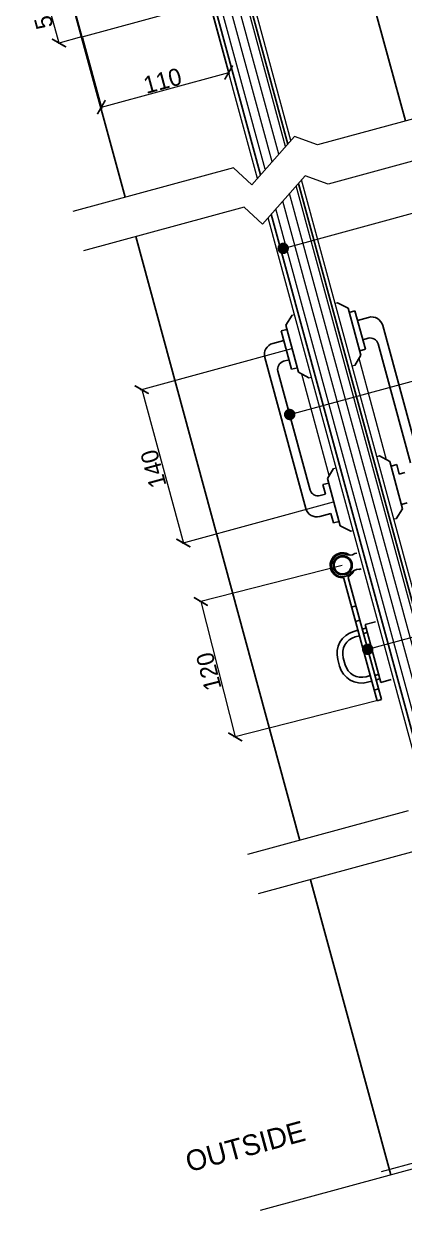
# Model space of a CAD drawing. Header units: millimetres. Extents: x -31731215 to 29997125, y -14487545 to 25622576.
# Drawn here: x 2270558 to 2271889, y -897692 to -893544 of the extents above; entities that cross this region are included whole.
import ezdxf

# ---------------------------------------------------------------- set-up
doc = ezdxf.new("R2010")
doc.units = ezdxf.units.MM
doc.header["$MEASUREMENT"] = 0
doc.linetypes.add('1', pattern=[0])
for name, color, linetype, lineweight in [('DIMNSION', 156, 'Continuous', 15), ('ELE', 245, 'Continuous', 13), ('HATCH', 8, '1', 18), ('text at', 136, 'Continuous', 15), ('THIN LINES', 54, 'Continuous', 0), ('toilet', 161, 'Continuous', 18), ('WALL', 10, '1', 20)]:
    doc.layers.add(name, color=color, linetype=linetype, lineweight=lineweight)
for name, color, linetype in [('door outer', 40, 'Continuous'), ('hard wear', 54, 'Continuous'), ('plastre', 210, 'Continuous')]:
    doc.layers.add(name, color=color, linetype=linetype)
doc.dimstyles.new('ATISHA', dxfattribs={"dimtxt": 40, "dimasz": 25, "dimexe": 25, "dimexo": 25, "dimgap": 25, "dimtad": 2, "dimdec": 0, "dimrnd": 5, "dimzin": 0, "dimdsep": 46, "dimtxsty": 'Standard', "dimblk": 'ARCHTICK', "dimcen": 0.09, "dimclrd": 256, "dimclre": 2, "dimclrt": 256, "dimadec": 0, "dimazin": 0, "dimtfac": 1, "dimtdec": 0, "dimtofl": 0, "dimtmove": 2, "dimatfit": 3, "dimfxl": 0.18, "dimtolj": 1, "dimtzin": 0, "dimlwd": -1, "dimlwe": -1, "dimarcsym": 0})
doc.dimstyles.new('Copy of ISO-25', dxfattribs={"dimtxt": 15, "dimasz": 10, "dimexe": 1.25, "dimexo": 0.625, "dimtad": 1, "dimdec": 0, "dimtxsty": 'Standard', "dimblk": 'ARCHTICK', "dimcen": 100, "dimadec": 0, "dimazin": 0, "dimtfac": 1, "dimtdec": 0, "dimtmove": 0, "dimatfit": 3, "dimfxl": 1, "dimarcsym": 0})

# ---------------------------------------------------------------- blocks, each defined once
blk = doc.blocks.new('CADI SIDE')
for p, q in [((10.9, 129.3), (12.7, 129.3)), ((10.9, 115), (12.7, 115)), ((-4, 110.7), (-4, 0)), ((0, 110.7), (0, 0)), ((-4, 84.8), (0, 84.8)), ((-7.7, 63.9), (-4, 63.9)), ((-4, 71.9), (0, 71.9)), ((0, 63.9), (3.3, 63.9)), ((3.3, 67), (3.3, 14.7)), ((3.3, 67), (12.7, 67)), ((-7.7, 58.9), (-4, 58.9)), ((0, 59.9), (3.3, 59.9)), ((-27.7, 43.9), (-27.7, 37.8)), ((-22.7, 43.9), (-22.7, 37.8)), ((-7.7, 22.8), (-4, 22.8)), ((0, 21.8), (3.3, 21.8)), ((-7.7, 17.8), (-4, 17.8)), ((0, 17.8), (3.3, 17.8)), ((3.3, 14.7), (12.7, 14.7)), ((-4, 9.7), (0, 9.7)), ((-4, 0), (0, 0))]:
    blk.add_line(p, q)
for radius in [8.37, 7.5]:
    blk.add_circle((-2, 122.2), radius)
for centre, radius, start, end in [((-2, 122.2), 10.9, 40.0121, 255.361), ((-2, 122.2), 10, 50.331, 309.669), ((8.4, 137.7), 8.82, 229.516, 286.5545), ((-2, 122.2), 10.9, 284.639, 319.9879), ((8.4, 106.6), 8.82, 73.4455, 130.484), ((-5, 110.7), 1, 0, 75.361), ((1, 110.7), 1, 104.639, 180), ((-7.7, 43.9), 20, 90, 180), ((-7.7, 43.9), 15, 90, 180), ((-7.7, 37.8), 20, 180, 270), ((-7.7, 37.8), 15, 180, 270)]:
    blk.add_arc(centre, radius, start, end)
blk = doc.blocks.new('_ArchTick')
at = {"color": 0, "linetype": 'ByBlock', "const_width": 0.15}
blk.add_lwpolyline([(-0.5, -0.5), (0.5, 0.5)], dxfattribs=at)
blk = doc.blocks.new('*D561')
at = {"layer": 'Defpoints', "color": 0, "transparency": 16777216}
for p in [(23231.9, 55927.4), (23297.3, 55927.4), (23252.9, 55874.4)]:
    blk.add_point(p, dxfattribs=at)
at = {"layer": 'THIN LINES', "color": 0, "lineweight": -2, "transparency": 16777216}
for p, q in [((23296.7, 55927.4), (23230.7, 55927.4)), ((23231.9, 55874.4), (23231.9, 55927.4)), ((23252.3, 55874.4), (23230.7, 55874.4))]:
    blk.add_line(p, q, dxfattribs=at)
at = {"layer": 'THIN LINES', "color": 0, "lineweight": -2, "transparency": 16777216, "xscale": 10, "yscale": 10, "zscale": 10}
for p, rotation in [((23231.9, 55927.4), 90), ((23231.9, 55874.4), 270)]:
    blk.add_blockref('_ArchTick', p, dxfattribs=dict(at, rotation=rotation))
at = {"layer": 'THIN LINES', "color": 0, "transparency": 16777216, "insert": (23223.7, 55900.9), "char_height": 15, "attachment_point": 5, "rotation": 90}
blk.add_mtext('50', dxfattribs=at)
blk = doc.blocks.new('*D562')
at = {"layer": 'Defpoints', "color": 0, "transparency": 16777216}
for p in [(23358.6, 55563.1), (23222.2, 55424.2), (23358.6, 55424.2)]:
    blk.add_point(p, dxfattribs=at)
at = {"layer": 'THIN LINES', "color": 0, "lineweight": -2, "transparency": 16777216}
for p, q in [((23358, 55563.1), (23220.9, 55563.1)), ((23222.2, 55563.1), (23222.2, 55424.2)), ((23358, 55424.2), (23220.9, 55424.2))]:
    blk.add_line(p, q, dxfattribs=at)
at = {"layer": 'THIN LINES', "color": 0, "lineweight": -2, "transparency": 16777216, "xscale": 10, "yscale": 10, "zscale": 10}
for p, rotation in [((23222.2, 55563.1), 90), ((23222.2, 55424.2), 270)]:
    blk.add_blockref('_ArchTick', p, dxfattribs=dict(at, rotation=rotation))
at = {"layer": 'THIN LINES', "color": 0, "transparency": 16777216, "insert": (23213.9, 55493.6), "char_height": 15, "attachment_point": 5, "rotation": 90}
blk.add_mtext('140', dxfattribs=at)
blk = doc.blocks.new('*D560')
at = {"layer": 'Defpoints', "color": 0, "transparency": 16777216}
for p in [(23351.5, 55368.8), (23221.5, 55248.8), (23349.5, 55246.7)]:
    blk.add_point(p, dxfattribs=at)
at = {"layer": 'THIN LINES', "color": 0, "lineweight": -2, "transparency": 16777216}
for p, q in [((23223.5, 55370.9), (23221.5, 55248.8)), ((23350.9, 55368.8), (23222.2, 55370.9)), ((23348.9, 55246.7), (23220.2, 55248.8))]:
    blk.add_line(p, q, dxfattribs=at)
at = {"layer": 'THIN LINES', "color": 0, "lineweight": -2, "transparency": 16777216, "xscale": 10, "yscale": 10, "zscale": 10}
for p, rotation in [((23223.5, 55370.9), 89.06199571550054), ((23221.5, 55248.8), 269.0619957155006)]:
    blk.add_blockref('_ArchTick', p, dxfattribs=dict(at, rotation=rotation))
at = {"layer": 'THIN LINES', "color": 0, "transparency": 16777216, "insert": (23214.2, 55310), "char_height": 15, "attachment_point": 5, "rotation": 89.062}
blk.add_mtext('120', dxfattribs=at)
blk = doc.blocks.new('*D564')
at = {"layer": 'Defpoints', "color": 0, "transparency": 16777216}
for p in [(23252.9, 55874.4), (23368.3, 55874.4), (23368.3, 55810.6)]:
    blk.add_point(p, dxfattribs=at)
at = {"layer": 'THIN LINES', "color": 0, "lineweight": -2, "transparency": 16777216}
for p, q in [((23252.9, 55873.8), (23252.9, 55809.3)), ((23368.3, 55873.8), (23368.3, 55809.3)), ((23252.9, 55810.6), (23368.3, 55810.6))]:
    blk.add_line(p, q, dxfattribs=at)
at = {"layer": 'THIN LINES', "color": 0, "lineweight": -2, "transparency": 16777216, "xscale": 10, "yscale": 10, "zscale": 10, "rotation": 180}
blk.add_blockref('_ArchTick', (23252.9, 55810.6), dxfattribs=at)
at = {"layer": 'THIN LINES', "color": 0, "lineweight": -2, "transparency": 16777216, "xscale": 10, "yscale": 10, "zscale": 10}
blk.add_blockref('_ArchTick', (23368.3, 55810.6), dxfattribs=at)
at = {"layer": 'THIN LINES', "color": 0, "transparency": 16777216, "insert": (23310.6, 55818.8), "char_height": 15, "attachment_point": 5}
blk.add_mtext('110', dxfattribs=at)
blk = doc.blocks.new('1')
at = {"layer": 'DIMNSION'}
for p, q in [((23366.2, 55591.4), (23368.3, 55591.4)), ((23407.4, 55591.4), (23405.3, 55591.4)), ((23365.9, 55534.7), (23368.3, 55534.7)), ((23407.7, 55534.7), (23405.3, 55534.7)), ((23365.9, 55452.6), (23368.3, 55452.6)), ((23407.7, 55452.6), (23405.3, 55452.6)), ((23366.2, 55395.9), (23368.3, 55395.9)), ((23407.4, 55395.9), (23405.3, 55395.9)), ((23245.3, 54848.8), (23494.3, 54848.8)), ((23134.3, 54843.8), (23513.3, 54843.8))]:
    blk.add_line(p, q, dxfattribs=at)
at = {"layer": 'door outer'}
for p, q in [((23371.8, 55717.1), (23371.8, 55888.7)), ((23401.8, 55736.7), (23401.8, 55888.7)), ((23401.8, 55154.2), (23401.8, 55701.1)), ((23371.8, 55134.5), (23371.8, 55681.4))]:
    blk.add_line(p, q, dxfattribs=at)
at = {"layer": 'ELE'}
for q in [(23252.9, 55927.4), (23367.3, 55874.4)]:
    blk.add_line((23252.9, 55874.4), q, dxfattribs=at)
at = {"layer": 'hard wear'}
for p, q in [((23358.6, 55584.4), (23366.2, 55591.4)), ((23358.6, 55541.8), (23358.6, 55584.4)), ((23415.1, 55584.4), (23407.4, 55591.4)), ((23415.1, 55541.8), (23415.1, 55584.4)), ((23353.4, 55572), (23343.4, 55572)), ((23353.4, 55580.6), (23353.4, 55545.9)), ((23358.6, 55580.6), (23353.4, 55580.6)), ((23415.1, 55580.6), (23420.2, 55580.6)), ((23420.2, 55580.6), (23420.2, 55545.9)), ((23420.2, 55572), (23430.3, 55572)), ((23333.4, 55562), (23333.4, 55425.3)), ((23440.3, 55562), (23440.3, 55425.3)), ((23353.4, 55554.5), (23348.4, 55554.5)), ((23420.2, 55554.5), (23425.2, 55554.5)), ((23341.4, 55547.5), (23341.4, 55439.8)), ((23353.4, 55545.9), (23358.6, 55545.9)), ((23358.6, 55541.8), (23365.9, 55534.7)), ((23415.1, 55541.8), (23407.7, 55534.7)), ((23420.2, 55545.9), (23415.1, 55545.9)), ((23432.2, 55547.5), (23432.2, 55439.8)), ((23358.6, 55445.5), (23365.9, 55452.6)), ((23415.1, 55445.5), (23407.7, 55452.6)), ((23353.4, 55432.8), (23353.4, 55441.4)), ((23353.4, 55441.4), (23358.6, 55441.4)), ((23358.6, 55445.5), (23358.6, 55402.8)), ((23415.1, 55445.5), (23415.1, 55402.8)), ((23420.2, 55441.4), (23415.1, 55441.4)), ((23420.2, 55432.8), (23420.2, 55441.4)), ((23353.4, 55432.8), (23348.4, 55432.8)), ((23420.2, 55432.8), (23425.2, 55432.8)), ((23353.4, 55415.3), (23343.4, 55415.3)), ((23353.4, 55406.7), (23353.4, 55415.3)), ((23358.6, 55406.7), (23353.4, 55406.7)), ((23415.1, 55406.7), (23420.2, 55406.7)), ((23358.6, 55402.8), (23366.2, 55395.9)), ((23415.1, 55402.8), (23407.4, 55395.9))]:
    blk.add_line(p, q, dxfattribs=at)
for centre, radius, start, end in [((23343.4, 55562), 10, 90, 180), ((23430.3, 55562), 10, 0, 90), ((23348.4, 55547.5), 7, 90, 180), ((23425.2, 55547.5), 7, 0, 90), ((23348.4, 55439.8), 7, 180, 270), ((23343.4, 55425.3), 10, 180, 270)]:
    blk.add_arc(centre, radius, start, end, dxfattribs=at)
at = {"layer": 'HATCH'}
for p, q in [((23376.9, 55720.8), (23376.9, 55887.9)), ((23384.4, 55725.3), (23384.4, 55887.9)), ((23391.9, 55730.3), (23391.9, 55887.9)), ((23399.4, 55735.2), (23399.4, 55887.9)), ((23399.4, 55152.7), (23399.4, 55699.6)), ((23384.4, 55142.8), (23384.4, 55689.7)), ((23391.9, 55147.7), (23391.9, 55694.6)), ((23376.9, 55137.9), (23376.9, 55684.8)), ((23360.8, 55447.7), (23360.8, 55539.6)), ((23412.8, 55447.7), (23412.8, 55539.6))]:
    blk.add_line(p, q, dxfattribs=at)
at = {"layer": 'plastre'}
for p, q in [((23252.3, 55939.4), (23252.3, 55729.2)), ((23506.3, 55939.4), (23506.3, 55729.2)), ((23252.3, 55693.6), (23252.3, 55146.7)), ((23252.3, 55111.1), (23252.3, 54843.8))]:
    blk.add_line(p, q, dxfattribs=at)
at = {"layer": 'toilet'}
for p, q in [((23409.1, 55741.6), (23362.1, 55710.6)), ((23426.7, 55729.2), (23409.1, 55741.6)), ((23350.6, 55729.2), (23204.9, 55729.2)), ((23362.1, 55710.6), (23350.6, 55729.2)), ((23573.7, 55729.2), (23426.7, 55729.2)), ((23409.1, 55705.9), (23362.1, 55675)), ((23426.7, 55693.6), (23409.1, 55705.9)), ((23350.6, 55693.6), (23204.9, 55693.6)), ((23362.1, 55675), (23350.6, 55693.6)), ((23573.7, 55693.6), (23426.7, 55693.6)), ((23350.6, 55146.7), (23204.9, 55146.7)), ((23350.6, 55111.1), (23204.9, 55111.1))]:
    blk.add_line(p, q, dxfattribs=at)
at = {"layer": 'WALL'}
for p, q in [((23368.3, 55714.7), (23368.3, 55903.4)), ((23405.3, 55739.1), (23405.3, 55903.4)), ((23405.3, 55156.5), (23405.3, 55703.4)), ((23368.3, 55132.2), (23368.3, 55679.1))]:
    blk.add_line(p, q, dxfattribs=at)
at = {"layer": 'hard wear'}
blk.add_blockref('CADI SIDE', (23353.5, 55246.7), dxfattribs=at)
at = {"layer": 'text at', "insert": (23082.6, 54910.2), "char_height": 18, "width": 350.82, "attachment_point": 1}
blk.add_mtext('{\\fStylus BT|b0|i0|c0|p34;OUTSIDE}', dxfattribs=at)
at = {"layer": 'THIN LINES'}
dim = blk.add_linear_dim(base=(23231.9, 55927.4), p1=(23252.9, 55874.4), p2=(23297.3, 55927.4), angle=90, text='50', dimstyle='Copy of ISO-25', dxfattribs=at)
dim.commit()
dim.dimension.update_dxf_attribs({"geometry": '*D561', "text_midpoint": (23223.7, 55900.9)})
for p1, p2, distance, text, picture, middle in [((23252.9, 55874.4), (23368.3, 55874.4), -63.8, '110', '*D564', (23310.6, 55818.8)), ((23358.6, 55563.1), (23358.6, 55424.2), -136.4, '140', '*D562', (23213.9, 55493.6)), ((23351.5, 55368.8), (23349.5, 55246.7), -128.1, '120', '*D560', (23214.2, 55310))]:
    dim = blk.add_aligned_dim(p1=p1, p2=p2, distance=distance, text=text, dimstyle='Copy of ISO-25', dxfattribs=at)
    dim.commit()
    dim.dimension.update_dxf_attribs({"geometry": picture, "text_midpoint": middle})
at = {"layer": 'toilet'}
for points in [[(23374, 55649.8), (23595.6, 55649.8)], [(23341.4, 55508.2), (23595.6, 55508.2)], [(23353.4, 55292.3), (23595.6, 55292.3)]]:
    blk.add_leader(points, dimstyle='ATISHA', override={"dimasz": 10, "dimgap": 25, "dimtad": 0, "dimldrblk": 'Dot'}, dxfattribs=at)

msp = doc.modelspace()

# ---------------------------------------------------------------- block references
at = {"layer": 'THIN LINES', "xscale": 4, "yscale": 4, "zscale": 4, "rotation": 15.20868761617166}
msp.add_blockref('1', (2239639.986, -1133659.825), dxfattribs=at)

doc.saveas('drawing.dxf')
